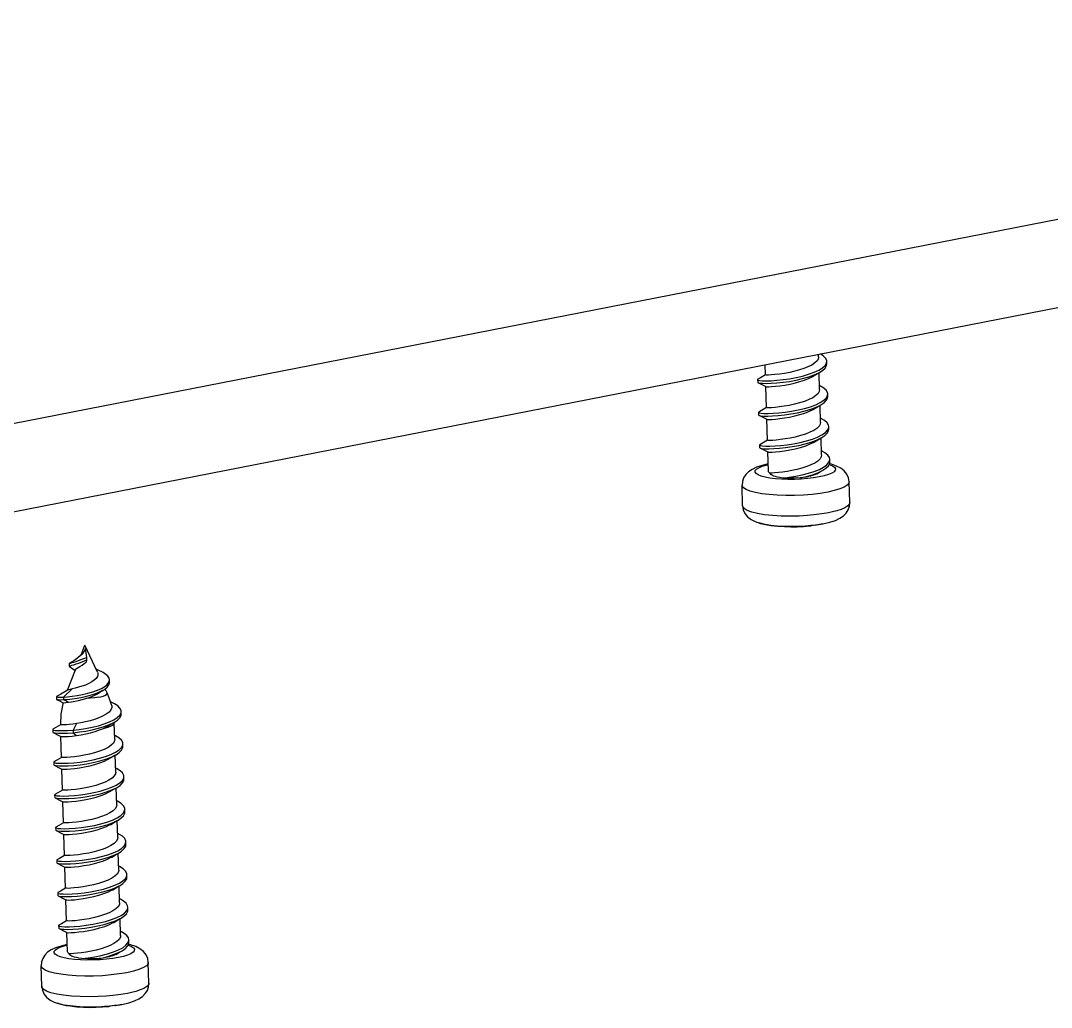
# Model space of a CAD drawing. Extents: x 38 to 404, y -350 to -88.
# Drawn here: x 203.94 to 242.39, y -349.83 to -313.05 of the extents above; entities that cross this region are included whole.
import ezdxf

# ---------------------------------------------------------------- set-up
doc = ezdxf.new("R2010")
doc.units = 0
doc.header["$LTSCALE"] = 30.734
doc.header["$MEASUREMENT"] = 0
doc.layers.get('0').update_dxf_attribs({"linetype": 'CONTINUOUS'})

msp = doc.modelspace()

# ---------------------------------------------------------------- linework, layer by layer
at = {"color": 7, "linetype": 'Continuous'}
for p, q in [((280.509, -313.051), (194.089, -329.955)), ((191.903, -333.664), (278.632, -316.7)), ((233.705, -325.587), (233.702, -325.488)), ((231.725, -326.257), (231.713, -325.877)), ((234.013, -325.844), (234.01, -325.747)), ((233.742, -326.805), (233.723, -326.174)), ((231.43, -326.435), (231.433, -326.533)), ((231.433, -326.533), (231.445, -326.545)), ((231.445, -326.545), (231.658, -326.652)), ((231.658, -326.652), (231.739, -326.694)), ((231.762, -327.475), (231.738, -326.692)), ((233.772, -326.671), (233.738, -326.654)), ((234.05, -327.062), (234.047, -326.965)), ((233.78, -328.023), (233.76, -327.392)), ((231.478, -327.64), (231.467, -327.653)), ((231.467, -327.653), (231.47, -327.751)), ((231.47, -327.751), (231.482, -327.763)), ((231.482, -327.763), (231.695, -327.87)), ((231.695, -327.87), (231.777, -327.912)), ((231.799, -328.693), (231.775, -327.91)), ((233.809, -327.889), (233.775, -327.872)), ((234.088, -328.28), (234.085, -328.183)), ((233.817, -329.241), (233.797, -328.61)), ((231.516, -328.858), (231.504, -328.871)), ((231.504, -328.871), (231.507, -328.969)), ((231.507, -328.969), (231.519, -328.981)), ((231.519, -328.981), (231.732, -329.088)), ((231.732, -329.088), (231.814, -329.13)), ((231.834, -329.847), (231.812, -329.128)), ((233.846, -329.107), (233.812, -329.09)), ((234.125, -329.498), (234.122, -329.401)), ((230.873, -331.136), (230.85, -330.365)), ((234.871, -331.014), (234.848, -330.243)), ((231.928, -331.868), (231.927, -331.867)), ((233.59, -331.853), (233.418, -331.874)), ((233.596, -331.854), (233.429, -331.877)), ((233.737, -331.831), (233.59, -331.853)), ((233.596, -331.854), (233.621, -331.851)), ((233.621, -331.851), (233.863, -331.809)), ((233.863, -331.809), (233.737, -331.831)), ((233.865, -331.808), (233.863, -331.809)), ((206.197, -336.707), (206.345, -336.33)), ((206.809, -337.332), (206.345, -336.33)), ((206.239, -336.665), (206.171, -336.732)), ((206.352, -336.455), (206.396, -336.785)), ((205.754, -337.027), (205.763, -337.017)), ((205.754, -337.027), (205.757, -337.125)), ((205.763, -337.132), (205.757, -337.125)), ((206.399, -336.882), (206.383, -336.959)), ((206.396, -336.785), (206.399, -336.882)), ((205.688, -338.008), (205.986, -337.247)), ((205.943, -337.247), (205.977, -337.27)), ((207.256, -337.718), (207.253, -337.62)), ((205.28, -338.25), (205.283, -338.347)), ((205.28, -338.25), (205.291, -338.257)), ((205.87, -337.961), (205.539, -338.264)), ((205.539, -338.264), (205.542, -338.362)), ((205.693, -338.005), (205.691, -338.006)), ((207.167, -338.106), (207.097, -337.955)), ((205.283, -338.347), (205.287, -338.352)), ((205.542, -338.362), (205.731, -338.455)), ((207.42, -338.508), (207.297, -338.447)), ((207.697, -338.897), (207.694, -338.799)), ((205.435, -339.299), (205.435, -339.294)), ((205.435, -339.294), (205.435, -339.3)), ((205.435, -339.3), (205.435, -339.299)), ((205.452, -339.303), (205.435, -339.3)), ((206.024, -339.255), (205.904, -339.495)), ((207.063, -339.419), (207.183, -339.355)), ((207.063, -339.419), (207.206, -339.383)), ((207.434, -339.233), (207.432, -339.209)), ((207.452, -339.847), (207.434, -339.233)), ((205.151, -339.464), (205.14, -339.477)), ((205.14, -339.477), (205.143, -339.574)), ((205.143, -339.574), (205.155, -339.587)), ((205.155, -339.587), (205.368, -339.694)), ((205.368, -339.694), (205.449, -339.735)), ((205.472, -340.517), (205.448, -339.734)), ((205.904, -339.495), (205.907, -339.593)), ((205.907, -339.593), (206.034, -339.697)), ((207.482, -339.713), (207.448, -339.696)), ((207.76, -340.104), (207.757, -340.007)), ((207.49, -341.065), (207.47, -340.433)), ((205.188, -340.682), (205.177, -340.695)), ((205.177, -340.695), (205.18, -340.792)), ((205.18, -340.792), (205.192, -340.805)), ((205.192, -340.805), (205.405, -340.912)), ((205.405, -340.912), (205.487, -340.953)), ((205.509, -341.735), (205.485, -340.952)), ((207.519, -340.931), (207.485, -340.914)), ((207.797, -341.322), (207.795, -341.225)), ((207.527, -342.283), (207.507, -341.651)), ((205.214, -341.913), (205.217, -342.01)), ((205.217, -342.01), (205.229, -342.023)), ((205.229, -342.023), (205.442, -342.13)), ((205.442, -342.13), (205.524, -342.171)), ((207.556, -342.149), (207.522, -342.132)), ((205.546, -342.953), (205.522, -342.17)), ((207.835, -342.54), (207.832, -342.443)), ((207.564, -343.501), (207.545, -342.869)), ((205.251, -343.131), (205.254, -343.228)), ((205.254, -343.228), (205.266, -343.241)), ((205.266, -343.241), (205.479, -343.348)), ((205.479, -343.348), (205.561, -343.389)), ((205.583, -344.171), (205.559, -343.388)), ((207.593, -343.367), (207.559, -343.35)), ((207.872, -343.758), (207.869, -343.661)), ((205.289, -344.349), (205.292, -344.446)), ((205.292, -344.446), (205.304, -344.459)), ((207.601, -344.719), (207.582, -344.087)), ((205.304, -344.459), (205.516, -344.566)), ((205.516, -344.566), (205.598, -344.607)), ((205.621, -345.389), (205.597, -344.606)), ((207.63, -344.585), (207.596, -344.568)), ((207.909, -344.976), (207.906, -344.879)), ((205.337, -345.554), (205.326, -345.567)), ((205.326, -345.567), (205.329, -345.664)), ((207.638, -345.937), (207.619, -345.305)), ((205.329, -345.664), (205.341, -345.677)), ((205.341, -345.677), (205.554, -345.784)), ((205.554, -345.784), (205.635, -345.825)), ((205.658, -346.607), (205.634, -345.824)), ((207.668, -345.803), (207.634, -345.786)), ((207.946, -346.194), (207.943, -346.097)), ((207.675, -347.155), (207.656, -346.523)), ((205.374, -346.772), (205.363, -346.785)), ((205.363, -346.785), (205.366, -346.882)), ((205.366, -346.882), (205.378, -346.895)), ((205.378, -346.895), (205.591, -347.002)), ((205.591, -347.002), (205.672, -347.043)), ((205.693, -347.761), (205.671, -347.042)), ((207.705, -347.021), (207.671, -347.004)), ((207.983, -347.412), (207.98, -347.315)), ((204.732, -349.05), (204.708, -348.279)), ((208.73, -348.928), (208.706, -348.157)), ((205.787, -349.781), (205.786, -349.781)), ((207.449, -349.767), (207.277, -349.787)), ((207.455, -349.768), (207.287, -349.79)), ((207.596, -349.745), (207.449, -349.767)), ((207.455, -349.768), (207.479, -349.764)), ((207.479, -349.764), (207.721, -349.722)), ((207.721, -349.722), (207.596, -349.745)), ((207.724, -349.722), (207.721, -349.722))]:
    msp.add_line(p, q, dxfattribs=at)
for points in [[(233.705, -325.587), (233.696, -325.649), (233.651, -325.73), (233.569, -325.811), (233.453, -325.889), (233.309, -325.961)], [(234.01, -325.747), (234.007, -325.718), (233.966, -325.628), (233.88, -325.542), (233.772, -325.475)], [(233.309, -325.961), (233.16, -326.02), (232.997, -326.073), (232.825, -326.12)], [(232.864, -326.355), (233.105, -326.299), (233.332, -326.234), (233.537, -326.161), (233.712, -326.08), (233.851, -325.993), (233.948, -325.903)], [(233.756, -326.155), (233.854, -326.091), (233.951, -326), (234.004, -325.908), (234.013, -325.844)], [(233.948, -325.903), (234.001, -325.811), (234.01, -325.747)], [(231.43, -326.435), (231.447, -326.45), (231.509, -326.464), (231.615, -326.474), (231.761, -326.477), (231.941, -326.472), (232.149, -326.458), (232.378, -326.434), (232.619, -326.399), (232.864, -326.355)], [(231.724, -326.257), (231.541, -326.364), (231.441, -326.422)], [(232.825, -326.12), (232.629, -326.165), (232.434, -326.201), (232.247, -326.229), (232.079, -326.248), (231.939, -326.259), (231.833, -326.264), (231.761, -326.263), (231.727, -326.259), (231.725, -326.257)], [(232.867, -326.452), (233.108, -326.397), (233.335, -326.332), (233.54, -326.258), (233.715, -326.177), (233.756, -326.155)], [(233.323, -326.396), (233.466, -326.324), (233.482, -326.315)], [(233.482, -326.315), (233.661, -326.209), (233.756, -326.155)], [(231.441, -326.422), (231.431, -326.432), (231.43, -326.435)], [(231.445, -326.545), (231.449, -326.547), (231.51, -326.561), (231.616, -326.571), (231.761, -326.574), (231.941, -326.569), (232.15, -326.555), (232.38, -326.531), (232.621, -326.497), (232.867, -326.452)], [(231.739, -326.694), (231.775, -326.698), (231.846, -326.699), (231.953, -326.694), (232.092, -326.683), (232.26, -326.664), (232.448, -326.636), (232.642, -326.6), (232.839, -326.555)], [(232.839, -326.555), (233.011, -326.508), (233.174, -326.455), (233.323, -326.396)], [(234.047, -326.965), (234.042, -326.926), (233.996, -326.837), (233.906, -326.752), (233.772, -326.671)], [(233.742, -326.805), (233.732, -326.87), (233.687, -326.951), (233.605, -327.03), (233.489, -327.107), (233.347, -327.179)], [(233.77, -327.286), (233.903, -327.2), (233.994, -327.11)], [(233.793, -327.373), (233.895, -327.306), (233.991, -327.216), (234.042, -327.124), (234.05, -327.062)], [(233.994, -327.11), (234.041, -327.018), (234.047, -326.965)], [(231.467, -327.653), (231.491, -327.67), (231.561, -327.684), (231.674, -327.693), (231.826, -327.695), (232.011, -327.688), (232.223, -327.673), (232.454, -327.647), (232.697, -327.611), (232.941, -327.564), (233.179, -327.508), (233.401, -327.442), (233.601, -327.368), (233.77, -327.286)], [(231.762, -327.475), (231.578, -327.582), (231.478, -327.64)], [(231.482, -327.763), (231.488, -327.766), (231.552, -327.78), (231.659, -327.789), (231.806, -327.792), (231.988, -327.787), (232.198, -327.772), (232.428, -327.748), (232.67, -327.713), (232.916, -327.668), (233.156, -327.612), (233.381, -327.547), (233.584, -327.473), (233.757, -327.392), (233.793, -327.373)], [(233.347, -327.179), (233.181, -327.244), (232.995, -327.303), (232.802, -327.353), (232.61, -327.394), (232.421, -327.427), (232.242, -327.452), (232.084, -327.469), (231.954, -327.479), (231.856, -327.482), (231.791, -327.481), (231.763, -327.477), (231.762, -327.475)], [(233.36, -327.614), (233.503, -327.542), (233.519, -327.533)], [(233.519, -327.533), (233.698, -327.427), (233.793, -327.373)], [(231.777, -327.912), (231.804, -327.916), (231.869, -327.917), (231.967, -327.914), (232.097, -327.904), (232.255, -327.887), (232.434, -327.862), (232.623, -327.829), (232.815, -327.788), (233.009, -327.738), (233.194, -327.679), (233.36, -327.614)], [(234.085, -328.183), (234.075, -328.129), (234.022, -328.041), (233.924, -327.956), (233.809, -327.889)], [(233.78, -328.023), (233.769, -328.089), (233.723, -328.17), (233.641, -328.249), (233.526, -328.325), (233.384, -328.397)], [(233.83, -328.591), (233.937, -328.52), (234.031, -328.429), (234.08, -328.337), (234.088, -328.28)], [(234.042, -328.313), (234.082, -328.221), (234.085, -328.183)], [(231.504, -328.871), (231.505, -328.874), (231.537, -328.891), (231.614, -328.904), (231.733, -328.912), (231.891, -328.912), (232.081, -328.904), (232.297, -328.887), (232.531, -328.86), (232.774, -328.822), (233.018, -328.774), (233.254, -328.716), (233.473, -328.648), (233.668, -328.573)], [(231.519, -328.981), (231.527, -328.984), (231.593, -328.999), (231.702, -329.008), (231.851, -329.01), (232.035, -329.004), (232.246, -328.99), (232.477, -328.965), (232.719, -328.929), (232.965, -328.883), (233.204, -328.827), (233.429, -328.762), (233.631, -328.688), (233.802, -328.606), (233.83, -328.591)], [(233.384, -328.397), (233.217, -328.462), (233.031, -328.521), (232.836, -328.572), (232.642, -328.613), (232.457, -328.646), (232.281, -328.67), (232.123, -328.687), (231.994, -328.696), (231.894, -328.7), (231.828, -328.699), (231.8, -328.695), (231.799, -328.693)], [(233.556, -328.751), (233.736, -328.645), (233.83, -328.591)], [(233.668, -328.573), (233.832, -328.491), (233.958, -328.403), (234.042, -328.313)], [(231.799, -328.693), (231.615, -328.8), (231.516, -328.858)], [(231.814, -329.13), (231.826, -329.133), (231.88, -329.135), (231.973, -329.133), (232.1, -329.125), (232.256, -329.11), (232.436, -329.086), (232.63, -329.053), (232.832, -329.011), (233.033, -328.96), (233.224, -328.899), (233.397, -328.832)], [(233.397, -328.832), (233.539, -328.76), (233.556, -328.751)], [(233.817, -329.241), (233.807, -329.306), (233.761, -329.387), (233.678, -329.468), (233.563, -329.544), (233.421, -329.615)], [(234.122, -329.401), (234.106, -329.333), (234.046, -329.244), (233.942, -329.161), (233.846, -329.107)], [(234.089, -329.516), (234.121, -329.424), (234.122, -329.401)], [(231.826, -329.578), (231.595, -329.633), (231.389, -329.701), (231.225, -329.777), (231.092, -329.866), (230.986, -329.972), (230.909, -330.092), (230.863, -330.225), (230.85, -330.365)], [(233.731, -330.059), (233.521, -330.094), (233.293, -330.122), (233.051, -330.142), (232.804, -330.152), (232.558, -330.154), (232.319, -330.146), (232.094, -330.129), (231.89, -330.104), (231.711, -330.071), (231.563, -330.031), (231.449, -329.985), (231.373, -329.935), (231.337, -329.881), (231.342, -329.826), (231.388, -329.77), (231.473, -329.716), (231.595, -329.664), (231.751, -329.617), (231.827, -329.6)], [(233.421, -329.615), (233.262, -329.677), (233.085, -329.734), (232.898, -329.784), (232.712, -329.825), (232.532, -329.858), (232.362, -329.883), (232.208, -329.9), (232.075, -329.912), (231.968, -329.917), (231.89, -329.918)], [(232.371, -330.101), (232.607, -330.072), (232.851, -330.033), (233.094, -329.983), (233.328, -329.923), (233.544, -329.854), (233.734, -329.778), (233.892, -329.695), (234.012, -329.607), (234.089, -329.516)], [(233.014, -330.099), (233.253, -330.042), (233.476, -329.976), (233.677, -329.902), (233.847, -329.82), (233.868, -329.809)], [(233.636, -329.943), (233.773, -329.863), (233.868, -329.809)], [(234.094, -329.6), (234.105, -329.603), (234.219, -329.649), (234.294, -329.699), (234.33, -329.753), (234.325, -329.808), (234.28, -329.864), (234.195, -329.918), (234.072, -329.969), (233.916, -330.017), (233.731, -330.059)], [(233.868, -329.809), (233.98, -329.733), (234.072, -329.643), (234.119, -329.551), (234.125, -329.498)], [(234.848, -330.243), (234.825, -330.099), (234.763, -329.959), (234.665, -329.835), (234.536, -329.733), (234.378, -329.653), (234.184, -329.587), (234.108, -329.571)], [(231.89, -329.918), (231.843, -329.876), (231.834, -329.847)], [(232.371, -330.101), (232.257, -330.084), (232.166, -330.066), (232.092, -330.047), (232.033, -330.028), (231.984, -330.009), (231.945, -329.987), (231.915, -329.965), (231.897, -329.942), (231.89, -329.918)], [(233.014, -330.099), (232.798, -330.108), (232.579, -330.109), (232.371, -330.101)], [(233.636, -329.943), (233.616, -329.955), (233.587, -329.969), (233.553, -329.983), (233.512, -329.997), (233.462, -330.013), (233.401, -330.03), (233.327, -330.047), (233.238, -330.065), (233.134, -330.082), (233.014, -330.099)], [(233.779, -329.86), (233.77, -329.868), (233.743, -329.881)], [(234.045, -330.627), (233.765, -330.674), (233.46, -330.711), (233.139, -330.737), (232.809, -330.751), (232.481, -330.753), (232.162, -330.743), (231.863, -330.721), (231.59, -330.687), (231.351, -330.643), (231.154, -330.59), (231.002, -330.529), (230.901, -330.461), (230.854, -330.39), (230.85, -330.365)], [(234.848, -330.243), (234.837, -330.292), (234.777, -330.366), (234.663, -330.439), (234.5, -330.507), (234.292, -330.571), (234.045, -330.627)], [(230.873, -331.136), (230.896, -331.281), (230.958, -331.42), (231.056, -331.544), (231.185, -331.646), (231.343, -331.727)], [(234.069, -331.398), (233.912, -331.426), (233.732, -331.453), (233.522, -331.478), (233.273, -331.501), (232.981, -331.517), (232.647, -331.525), (232.308, -331.52), (231.987, -331.501), (231.69, -331.469), (231.43, -331.426), (231.213, -331.372), (231.046, -331.31), (230.933, -331.24), (230.878, -331.165), (230.873, -331.136)], [(233.865, -331.808), (234.126, -331.747), (234.332, -331.679), (234.496, -331.603), (234.629, -331.514), (234.735, -331.408), (234.812, -331.287), (234.858, -331.155), (234.871, -331.014)], [(234.871, -331.014), (234.861, -331.063), (234.797, -331.14), (234.685, -331.211), (234.544, -331.271), (234.385, -331.323), (234.221, -331.365), (234.069, -331.398)], [(231.343, -331.727), (231.537, -331.792), (231.787, -331.846), (231.927, -331.867)], [(231.927, -331.867), (231.707, -331.831), (231.529, -331.787), (231.474, -331.767)], [(231.928, -331.868), (232.184, -331.896), (232.43, -331.913), (232.67, -331.919), (232.908, -331.916), (233.144, -331.904), (233.38, -331.882), (233.429, -331.877)], [(233.418, -331.874), (233.214, -331.892), (232.975, -331.906), (232.703, -331.912), (232.425, -331.907), (232.162, -331.892), (231.928, -331.868)], [(206.171, -336.732), (206.095, -336.795), (206.014, -336.855), (205.93, -336.911), (205.841, -336.969), (205.763, -337.017)], [(206.308, -336.573), (206.295, -336.594), (206.239, -336.665)], [(206.352, -336.455), (206.333, -336.521), (206.308, -336.573)], [(205.757, -337.125), (205.77, -337.113), (205.805, -337.098), (205.86, -337.081), (205.932, -337.059), (206.017, -337.033), (206.111, -337.002), (206.208, -336.966), (206.306, -336.926), (206.399, -336.882)], [(205.763, -337.017), (205.767, -337.015), (205.802, -337.001), (205.857, -336.983), (205.929, -336.961), (206.014, -336.935), (206.108, -336.905), (206.205, -336.869), (206.303, -336.829), (206.396, -336.785)], [(205.763, -337.132), (205.843, -337.181), (205.943, -337.247)], [(205.986, -337.248), (205.996, -337.231), (206.033, -337.2), (206.089, -337.163), (206.158, -337.122), (206.236, -337.074), (206.313, -337.019), (206.383, -336.959)], [(206.809, -337.332), (206.822, -337.367), (206.828, -337.435), (206.808, -337.505), (206.763, -337.573), (206.693, -337.639)], [(206.993, -337.34), (206.833, -337.257), (206.754, -337.215)], [(207.253, -337.62), (207.241, -337.562), (207.197, -337.489), (207.123, -337.42), (207.023, -337.356), (206.993, -337.34)], [(205.539, -338.264), (205.691, -338.254), (205.865, -338.235), (206.055, -338.207), (206.251, -338.17), (206.447, -338.124), (206.635, -338.07), (206.807, -338.009), (206.957, -337.942), (207.079, -337.869), (207.171, -337.794), (207.229, -337.716)], [(206.693, -337.639), (206.599, -337.703), (206.486, -337.763), (206.361, -337.817), (206.232, -337.863), (206.1, -337.903), (205.977, -337.936), (205.87, -337.961)], [(207.045, -337.991), (207.082, -337.967), (207.174, -337.891), (207.232, -337.814), (207.256, -337.736), (207.256, -337.718)], [(207.229, -337.716), (207.253, -337.639), (207.253, -337.62)], [(205.285, -338.244), (205.281, -338.247), (205.28, -338.25)], [(205.691, -338.006), (205.591, -338.066), (205.441, -338.154), (205.285, -338.244)], [(205.291, -338.257), (205.339, -338.264), (205.423, -338.267), (205.539, -338.264)], [(205.542, -338.362), (205.694, -338.351), (205.868, -338.332), (206.058, -338.304), (206.254, -338.267), (206.45, -338.222), (206.638, -338.168), (206.81, -338.106), (206.96, -338.039), (207.045, -337.991)], [(205.87, -337.961), (205.788, -337.98), (205.727, -337.994), (205.693, -338.005)], [(206.38, -338.318), (206.538, -338.266), (206.683, -338.206), (206.809, -338.141), (206.85, -338.116)], [(206.861, -338.27), (206.714, -338.293), (206.551, -338.31), (206.38, -338.318)], [(206.85, -338.116), (206.901, -338.082), (206.98, -338.032), (207.045, -337.991)], [(206.861, -338.27), (206.987, -338.24), (207.084, -338.205), (207.146, -338.167), (207.171, -338.128), (207.167, -338.106)], [(207.34, -338.585), (207.332, -338.555), (207.258, -338.326), (207.167, -338.106)], [(205.287, -338.352), (205.391, -338.406), (205.504, -338.466), (205.526, -338.478)], [(205.287, -338.352), (205.294, -338.355), (205.342, -338.362), (205.426, -338.365), (205.542, -338.362)], [(205.526, -338.478), (205.515, -338.521), (205.449, -338.904), (205.435, -339.294)], [(205.526, -338.478), (205.529, -338.478), (205.562, -338.475), (205.631, -338.468), (205.731, -338.455)], [(205.731, -338.455), (205.838, -338.439), (205.964, -338.418), (206.1, -338.39), (206.241, -338.357), (206.38, -338.318)], [(207.34, -338.585), (207.344, -338.658), (207.312, -338.742), (207.242, -338.826), (207.136, -338.906), (206.999, -338.982)], [(207.694, -338.799), (207.69, -338.765), (207.648, -338.678), (207.564, -338.596), (207.441, -338.519), (207.42, -338.508)], [(205.904, -339.495), (206.132, -339.47), (206.37, -339.434), (206.61, -339.388), (206.843, -339.333), (207.061, -339.268), (207.256, -339.195), (207.421, -339.116), (207.551, -339.031), (207.641, -338.943)], [(206.999, -338.982), (206.857, -339.043), (206.701, -339.099), (206.532, -339.148), (206.359, -339.191), (206.188, -339.227), (206.024, -339.255)], [(207.446, -339.201), (207.554, -339.129), (207.644, -339.041), (207.691, -338.951), (207.697, -338.897)], [(207.641, -338.943), (207.688, -338.854), (207.694, -338.799)], [(205.434, -339.298), (205.254, -339.404), (205.151, -339.464)], [(206.024, -339.255), (205.886, -339.275), (205.759, -339.29), (205.651, -339.299), (205.562, -339.304), (205.495, -339.305), (205.452, -339.303)], [(205.907, -339.593), (206.135, -339.567), (206.373, -339.532), (206.613, -339.486), (206.846, -339.43), (207.064, -339.365), (207.259, -339.293), (207.424, -339.213), (207.446, -339.201)], [(206.034, -339.697), (206.199, -339.671), (206.372, -339.637), (206.548, -339.596), (206.722, -339.548), (206.884, -339.493), (207.032, -339.433)], [(207.032, -339.433), (207.048, -339.426), (207.063, -339.419)], [(207.183, -339.355), (207.352, -339.256), (207.423, -339.215)], [(207.206, -339.383), (207.319, -339.342), (207.394, -339.298), (207.431, -339.253), (207.434, -339.233)], [(205.14, -339.477), (205.164, -339.494), (205.235, -339.508), (205.349, -339.516), (205.502, -339.518), (205.69, -339.511), (205.904, -339.495)], [(205.155, -339.587), (205.167, -339.592), (205.238, -339.605), (205.352, -339.614), (205.505, -339.616), (205.693, -339.609), (205.907, -339.593)], [(205.449, -339.735), (205.468, -339.739), (205.525, -339.741), (205.613, -339.739), (205.73, -339.731), (205.872, -339.718), (206.034, -339.697)], [(207.757, -340.007), (207.751, -339.963), (207.702, -339.873), (207.608, -339.788), (207.482, -339.713)], [(207.056, -340.22), (206.89, -340.286), (206.703, -340.345), (206.507, -340.396), (206.314, -340.437), (206.127, -340.47), (205.952, -340.494), (205.798, -340.51), (205.668, -340.52), (205.568, -340.524), (205.501, -340.523), (205.473, -340.518), (205.472, -340.517)], [(207.452, -339.847), (207.447, -339.895), (207.405, -339.981), (207.324, -340.065), (207.206, -340.145), (207.056, -340.22)], [(207.484, -340.326), (207.617, -340.238), (207.707, -340.147)], [(207.503, -340.414), (207.62, -340.336), (207.71, -340.245), (207.755, -340.152), (207.76, -340.104)], [(207.707, -340.147), (207.752, -340.055), (207.757, -340.007)], [(205.177, -340.695), (205.199, -340.711), (205.267, -340.725), (205.379, -340.734), (205.53, -340.736), (205.716, -340.73), (205.929, -340.715), (206.162, -340.689), (206.405, -340.653), (206.651, -340.606), (206.891, -340.549), (207.115, -340.482), (207.315, -340.408), (207.484, -340.326)], [(205.472, -340.516), (205.291, -340.622), (205.188, -340.682)], [(205.192, -340.805), (205.202, -340.809), (205.27, -340.823), (205.382, -340.832), (205.533, -340.834), (205.719, -340.827), (205.932, -340.812), (206.165, -340.786), (206.408, -340.75), (206.654, -340.703), (206.894, -340.646), (207.118, -340.58), (207.318, -340.505), (207.487, -340.423), (207.503, -340.414)], [(207.07, -340.655), (207.212, -340.584), (207.229, -340.574)], [(207.229, -340.574), (207.408, -340.469), (207.503, -340.414)], [(205.487, -340.953), (205.514, -340.958), (205.581, -340.959), (205.681, -340.955), (205.811, -340.945), (205.965, -340.929), (206.14, -340.905), (206.327, -340.872), (206.521, -340.831), (206.717, -340.78), (206.903, -340.721), (207.07, -340.655)], [(207.795, -341.225), (207.789, -341.186), (207.743, -341.096), (207.652, -341.01), (207.519, -340.931)], [(207.49, -341.065), (207.481, -341.126), (207.436, -341.207), (207.354, -341.289), (207.237, -341.367), (207.094, -341.438)], [(207.513, -341.548), (207.648, -341.461), (207.741, -341.371)], [(207.54, -341.632), (207.651, -341.559), (207.743, -341.468), (207.791, -341.376), (207.797, -341.322)], [(207.741, -341.371), (207.788, -341.278), (207.795, -341.225)], [(205.214, -341.913), (205.234, -341.928), (205.299, -341.943), (205.409, -341.952), (205.558, -341.954), (205.742, -341.949), (205.954, -341.934), (206.186, -341.909), (206.429, -341.873), (206.675, -341.827), (206.915, -341.77), (207.14, -341.704), (207.342, -341.63), (207.513, -341.548)], [(205.509, -341.734), (205.328, -341.84), (205.226, -341.9)], [(205.229, -342.023), (205.237, -342.026), (205.302, -342.04), (205.412, -342.049), (205.561, -342.052), (205.745, -342.046), (205.957, -342.031), (206.189, -342.006), (206.432, -341.97), (206.678, -341.924), (206.918, -341.868), (207.143, -341.802), (207.345, -341.727), (207.516, -341.646), (207.54, -341.632)], [(207.094, -341.438), (206.929, -341.503), (206.746, -341.561), (206.552, -341.612), (206.358, -341.654), (206.169, -341.687), (205.991, -341.712), (205.834, -341.729), (205.705, -341.738), (205.604, -341.742), (205.538, -341.741), (205.51, -341.736), (205.509, -341.735)], [(207.266, -341.792), (207.446, -341.687), (207.54, -341.632)], [(205.226, -341.9), (205.215, -341.911), (205.214, -341.913)], [(205.524, -342.171), (205.551, -342.176), (205.618, -342.177), (205.718, -342.173), (205.847, -342.164), (206.004, -342.147), (206.183, -342.122), (206.371, -342.089), (206.565, -342.047), (206.759, -341.996), (206.943, -341.938), (207.107, -341.873)], [(207.107, -341.873), (207.25, -341.802), (207.266, -341.792)], [(207.527, -342.283), (207.518, -342.344), (207.473, -342.426), (207.391, -342.507), (207.274, -342.585), (207.131, -342.656)], [(207.832, -342.443), (207.827, -342.409), (207.784, -342.319), (207.695, -342.233), (207.556, -342.149)], [(207.774, -342.594), (207.824, -342.501), (207.832, -342.443)], [(205.251, -343.131), (205.269, -343.146), (205.332, -343.16), (205.439, -343.17), (205.586, -343.172), (205.768, -343.167), (205.979, -343.153), (206.21, -343.128), (206.453, -343.093), (206.699, -343.048), (206.939, -342.992), (207.165, -342.926), (207.369, -342.852), (207.542, -342.771)], [(205.266, -343.241), (205.272, -343.243), (205.335, -343.257), (205.442, -343.267), (205.589, -343.27), (205.771, -343.265), (205.982, -343.25), (206.213, -343.226), (206.456, -343.191), (206.702, -343.145), (206.942, -343.089), (207.168, -343.024), (207.372, -342.95), (207.545, -342.868), (207.577, -342.85)], [(207.131, -342.656), (206.966, -342.721), (206.785, -342.779), (206.594, -342.829), (206.401, -342.871), (206.211, -342.904), (206.031, -342.929), (205.871, -342.947), (205.741, -342.956), (205.641, -342.96), (205.575, -342.959), (205.547, -342.954), (205.546, -342.953)], [(207.304, -343.01), (207.483, -342.905), (207.577, -342.85)], [(207.542, -342.771), (207.678, -342.684), (207.774, -342.594)], [(207.577, -342.85), (207.681, -342.782), (207.777, -342.691), (207.827, -342.599), (207.835, -342.54)], [(205.263, -343.118), (205.252, -343.128), (205.251, -343.131)], [(205.546, -342.952), (205.366, -343.058), (205.263, -343.118)], [(205.561, -343.389), (205.588, -343.394), (205.655, -343.395), (205.754, -343.391), (205.885, -343.382), (206.045, -343.364), (206.225, -343.339), (206.414, -343.306), (206.607, -343.264), (206.798, -343.214), (206.979, -343.156), (207.144, -343.091)], [(207.144, -343.091), (207.287, -343.02), (207.304, -343.01)], [(207.564, -343.501), (207.555, -343.563), (207.51, -343.644), (207.428, -343.725), (207.311, -343.803), (207.168, -343.874)], [(207.869, -343.661), (207.866, -343.632), (207.825, -343.542), (207.738, -343.455), (207.609, -343.375), (207.593, -343.367)], [(207.807, -343.817), (207.86, -343.724), (207.869, -343.661)], [(206.684, -344.034), (206.487, -344.079), (206.293, -344.115), (206.106, -344.143), (205.938, -344.162), (205.798, -344.173), (205.692, -344.177), (205.62, -344.177), (205.586, -344.173), (205.583, -344.171)], [(207.168, -343.874), (207.019, -343.934), (206.856, -343.987), (206.684, -344.034)], [(206.723, -344.268), (206.964, -344.213), (207.191, -344.148), (207.395, -344.074), (207.57, -343.994), (207.709, -343.907), (207.807, -343.817)], [(207.615, -344.068), (207.712, -344.005), (207.81, -343.914), (207.863, -343.822), (207.872, -343.758)], [(205.289, -344.349), (205.306, -344.363), (205.368, -344.378), (205.474, -344.387), (205.62, -344.39), (205.8, -344.385), (206.008, -344.371), (206.237, -344.347), (206.478, -344.313), (206.723, -344.268)], [(205.3, -344.336), (205.289, -344.346), (205.289, -344.349)], [(205.583, -344.17), (205.4, -344.278), (205.3, -344.336)], [(205.304, -344.459), (205.308, -344.46), (205.369, -344.475), (205.474, -344.485), (205.62, -344.488), (205.8, -344.483), (206.009, -344.469), (206.238, -344.445), (206.48, -344.411), (206.726, -344.366)], [(206.697, -344.469), (206.869, -344.422), (207.032, -344.368), (207.181, -344.309)], [(206.726, -344.366), (206.967, -344.31), (207.194, -344.246), (207.398, -344.172), (207.573, -344.091), (207.615, -344.068)], [(207.181, -344.309), (207.324, -344.238), (207.341, -344.228)], [(207.341, -344.228), (207.52, -344.123), (207.615, -344.068)], [(205.598, -344.607), (205.633, -344.612), (205.705, -344.612), (205.811, -344.608), (205.951, -344.597), (206.119, -344.578), (206.306, -344.55), (206.501, -344.514), (206.697, -344.469)], [(207.601, -344.719), (207.591, -344.784), (207.545, -344.864), (207.464, -344.944), (207.348, -345.021), (207.205, -345.092)], [(207.906, -344.879), (207.901, -344.84), (207.855, -344.75), (207.765, -344.665), (207.63, -344.585)], [(205.326, -345.567), (205.35, -345.584), (205.42, -345.598), (205.532, -345.606), (205.684, -345.608), (205.869, -345.602), (206.082, -345.586), (206.313, -345.561), (206.555, -345.524), (206.8, -345.478), (207.037, -345.421), (207.26, -345.356), (207.46, -345.281), (207.629, -345.2)], [(207.205, -345.092), (207.039, -345.158), (206.854, -345.216), (206.66, -345.267), (206.468, -345.308), (206.28, -345.341), (206.101, -345.366), (205.942, -345.383), (205.813, -345.392), (205.714, -345.396), (205.65, -345.395), (205.622, -345.39), (205.621, -345.389)], [(207.629, -345.2), (207.761, -345.114), (207.853, -345.023)], [(207.652, -345.286), (207.753, -345.22), (207.849, -345.129), (207.901, -345.037), (207.909, -344.976)], [(207.853, -345.023), (207.9, -344.931), (207.906, -344.879)], [(205.62, -345.388), (205.437, -345.496), (205.337, -345.554)], [(205.341, -345.677), (205.347, -345.679), (205.41, -345.694), (205.518, -345.703), (205.665, -345.706), (205.847, -345.701), (206.057, -345.686), (206.287, -345.662), (206.529, -345.627), (206.774, -345.581), (207.014, -345.526), (207.24, -345.461), (207.443, -345.387), (207.616, -345.306), (207.652, -345.286)], [(205.635, -345.825), (205.663, -345.83), (205.728, -345.831), (205.826, -345.827), (205.955, -345.818), (206.114, -345.801), (206.293, -345.776), (206.482, -345.743), (206.674, -345.702), (206.867, -345.651), (207.053, -345.593), (207.218, -345.527)], [(207.218, -345.527), (207.361, -345.456), (207.378, -345.446)], [(207.378, -345.446), (207.557, -345.341), (207.652, -345.286)], [(207.638, -345.937), (207.628, -346.003), (207.581, -346.084), (207.499, -346.163), (207.385, -346.239), (207.242, -346.31)], [(207.943, -346.097), (207.934, -346.043), (207.88, -345.954), (207.783, -345.87), (207.668, -345.803)], [(207.242, -346.31), (207.076, -346.376), (206.89, -346.435), (206.695, -346.486), (206.501, -346.527), (206.315, -346.559), (206.139, -346.584), (205.982, -346.601), (205.852, -346.61), (205.753, -346.614), (205.687, -346.613), (205.659, -346.608), (205.658, -346.607)], [(207.527, -346.486), (207.69, -346.404), (207.817, -346.317), (207.901, -346.226)], [(207.689, -346.504), (207.796, -346.433), (207.89, -346.343), (207.939, -346.251), (207.946, -346.194)], [(207.901, -346.226), (207.94, -346.134), (207.943, -346.097)], [(205.363, -346.785), (205.364, -346.788), (205.396, -346.805), (205.472, -346.818), (205.592, -346.825), (205.75, -346.826), (205.94, -346.818), (206.156, -346.801), (206.389, -346.773), (206.633, -346.736), (206.876, -346.687), (207.112, -346.629), (207.332, -346.562), (207.527, -346.486)], [(205.657, -346.606), (205.474, -346.714), (205.374, -346.772)], [(205.378, -346.895), (205.386, -346.898), (205.452, -346.912), (205.561, -346.921), (205.71, -346.924), (205.893, -346.918), (206.104, -346.903), (206.335, -346.878), (206.578, -346.843), (206.823, -346.797), (207.063, -346.741), (207.287, -346.675), (207.489, -346.601), (207.661, -346.52), (207.689, -346.504)], [(205.672, -347.043), (205.685, -347.046), (205.739, -347.049), (205.831, -347.047), (205.958, -347.039), (206.115, -347.023), (206.294, -347), (206.489, -346.967), (206.691, -346.925), (206.891, -346.873), (207.082, -346.813), (207.256, -346.745)], [(207.256, -346.745), (207.398, -346.674), (207.415, -346.664)], [(207.415, -346.664), (207.594, -346.559), (207.689, -346.504)], [(207.98, -347.315), (207.965, -347.246), (207.905, -347.158), (207.8, -347.074), (207.705, -347.021)], [(205.685, -347.492), (205.453, -347.546), (205.247, -347.614), (205.084, -347.69), (204.951, -347.779), (204.844, -347.885), (204.767, -348.006), (204.721, -348.138), (204.708, -348.279)], [(207.59, -347.972), (207.38, -348.008), (207.151, -348.036), (206.91, -348.055), (206.663, -348.066), (206.416, -348.067), (206.178, -348.06), (205.953, -348.043), (205.748, -348.018), (205.569, -347.985), (205.421, -347.945), (205.308, -347.899), (205.232, -347.849), (205.196, -347.795), (205.201, -347.74), (205.247, -347.684), (205.332, -347.63), (205.454, -347.578), (205.61, -347.531), (205.685, -347.514)], [(206.23, -348.015), (206.466, -347.986), (206.71, -347.946), (206.953, -347.897), (207.187, -347.837), (207.403, -347.768), (207.593, -347.691), (207.751, -347.608), (207.871, -347.52), (207.948, -347.429)], [(207.675, -347.155), (207.666, -347.219), (207.619, -347.301), (207.536, -347.381), (207.421, -347.457), (207.28, -347.528)], [(207.952, -347.513), (207.964, -347.516), (208.077, -347.562), (208.153, -347.613), (208.189, -347.666), (208.184, -347.722), (208.138, -347.777), (208.053, -347.832), (207.931, -347.883), (207.775, -347.931), (207.59, -347.972)], [(207.726, -347.722), (207.839, -347.647), (207.93, -347.557), (207.977, -347.464), (207.983, -347.412)], [(207.948, -347.429), (207.98, -347.337), (207.98, -347.315)], [(208.706, -348.157), (208.683, -348.012), (208.622, -347.873), (208.524, -347.749), (208.395, -347.647), (208.237, -347.566), (208.043, -347.501), (207.967, -347.485)], [(205.749, -347.832), (205.702, -347.789), (205.693, -347.761)], [(207.28, -347.528), (207.121, -347.591), (206.943, -347.648), (206.757, -347.698), (206.57, -347.739), (206.39, -347.771), (206.221, -347.796), (206.067, -347.814), (205.934, -347.825), (205.827, -347.831), (205.749, -347.832)], [(206.23, -348.015), (206.116, -347.997), (206.024, -347.979), (205.951, -347.961), (205.891, -347.942), (205.843, -347.922), (205.803, -347.901), (205.774, -347.879), (205.755, -347.855), (205.749, -347.832)], [(206.872, -348.012), (207.111, -347.956), (207.335, -347.89), (207.535, -347.815), (207.705, -347.734), (207.726, -347.722)], [(207.495, -347.857), (207.474, -347.868), (207.445, -347.882), (207.411, -347.896), (207.371, -347.911), (207.321, -347.927), (207.259, -347.943), (207.185, -347.961), (207.097, -347.978), (206.993, -347.996), (206.872, -348.012)], [(207.495, -347.857), (207.632, -347.777), (207.726, -347.722)], [(207.638, -347.773), (207.628, -347.782), (207.601, -347.795)], [(207.904, -348.54), (207.624, -348.588), (207.319, -348.625), (206.997, -348.651), (206.668, -348.665), (206.339, -348.667), (206.021, -348.656), (205.721, -348.634), (205.448, -348.601), (205.21, -348.557), (205.012, -348.503), (204.861, -348.442), (204.76, -348.375), (204.712, -348.304), (204.708, -348.279)], [(206.872, -348.012), (206.657, -348.021), (206.438, -348.022), (206.23, -348.015)], [(208.706, -348.157), (208.696, -348.206), (208.635, -348.28), (208.522, -348.352), (208.359, -348.421), (208.151, -348.484), (207.904, -348.54)], [(204.732, -349.05), (204.755, -349.194), (204.816, -349.334), (204.914, -349.458), (205.044, -349.56), (205.201, -349.641)], [(207.927, -349.312), (207.771, -349.34), (207.591, -349.367), (207.38, -349.392), (207.132, -349.414), (206.839, -349.431), (206.506, -349.439), (206.167, -349.433), (205.845, -349.414), (205.549, -349.383), (205.289, -349.34), (205.072, -349.286), (204.904, -349.223), (204.791, -349.153), (204.737, -349.079), (204.732, -349.05)], [(207.724, -349.722), (207.985, -349.661), (208.191, -349.592), (208.354, -349.517), (208.487, -349.427), (208.594, -349.321), (208.671, -349.201), (208.717, -349.069), (208.73, -348.928)], [(208.73, -348.928), (208.72, -348.977), (208.655, -349.054), (208.544, -349.124), (208.403, -349.185), (208.244, -349.237), (208.08, -349.279), (207.927, -349.312)], [(205.201, -349.641), (205.396, -349.706), (205.645, -349.76), (205.786, -349.781)], [(205.786, -349.781), (205.566, -349.745), (205.388, -349.701), (205.333, -349.68)], [(205.787, -349.781), (206.043, -349.809), (206.288, -349.826), (206.529, -349.833), (206.767, -349.83), (207.003, -349.818), (207.238, -349.796), (207.288, -349.79)], [(207.277, -349.787), (207.073, -349.806), (206.834, -349.819), (206.561, -349.826), (206.284, -349.821), (206.021, -349.806), (205.787, -349.781)]]:
    msp.add_lwpolyline(points, dxfattribs=at)

doc.saveas('drawing.dxf')
